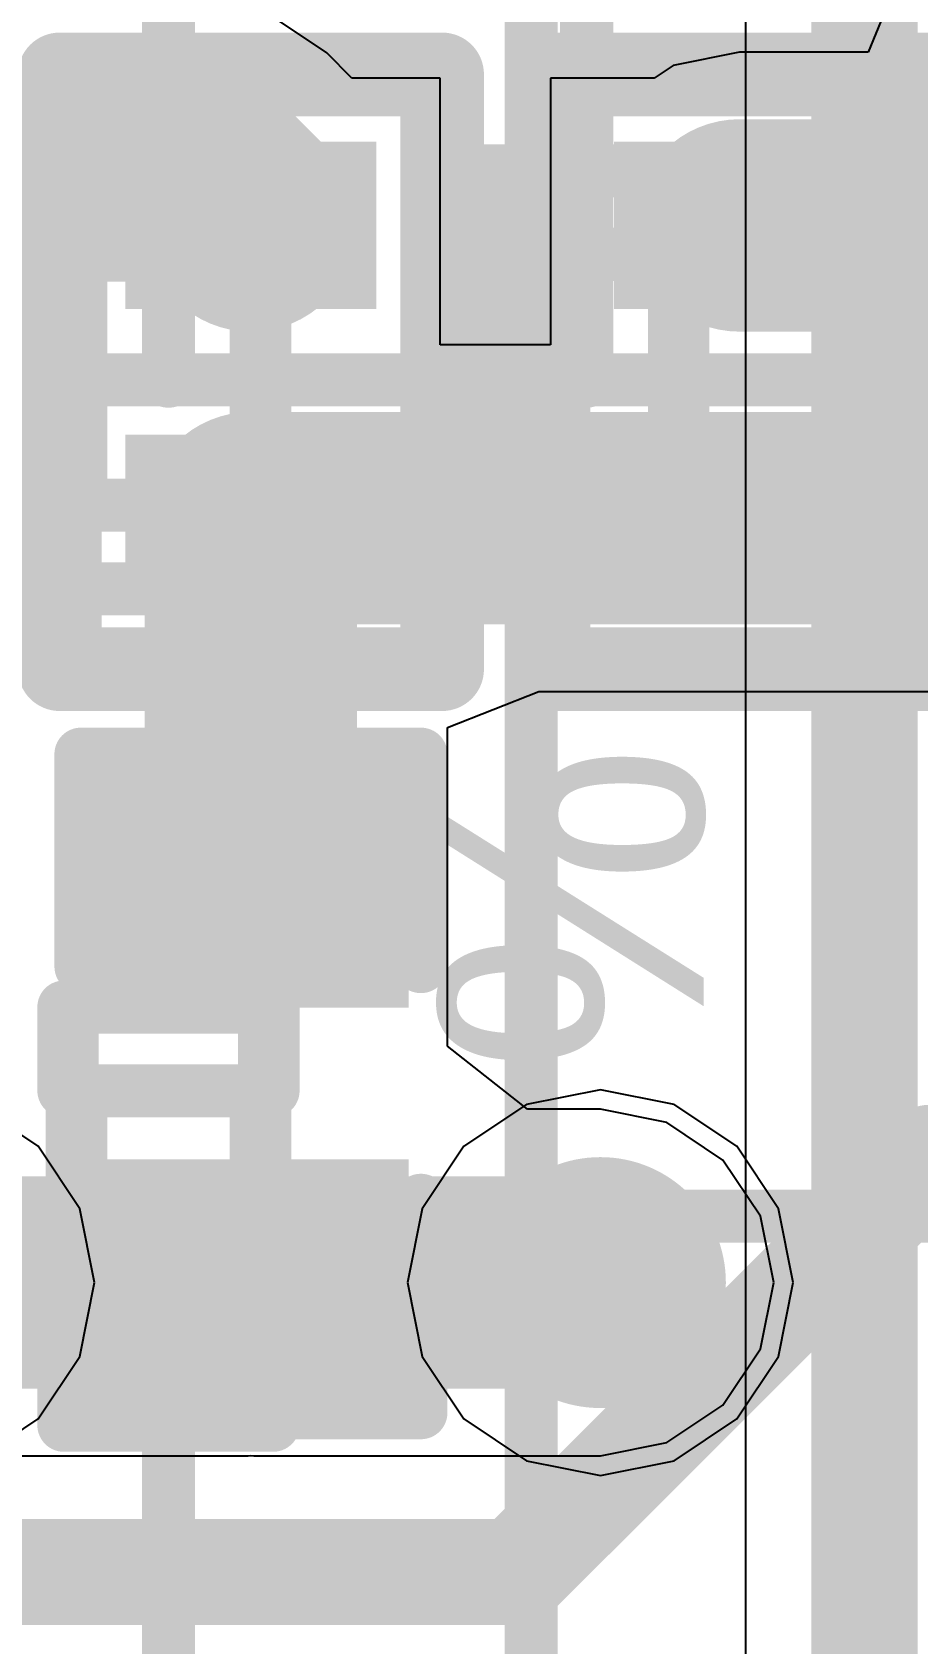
# Model space of a CAD drawing. Header units: millimetres. Extents: x -16 to 330, y -45 to 150.
# Drawn here: x 90.18 to 92.298, y 62.236 to 66.09 of the extents above; entities that cross this region are included whole.
import ezdxf

# ---------------------------------------------------------------- set-up
doc = ezdxf.new("R2010")
doc.units = ezdxf.units.MM
for name, color, linetype in [('BottomLayer', 5, 'Continuous'), ('BottomSolder', 6, 'Continuous'), ('DrillDrawing', 1, 'Continuous'), ('Mechanical13', 56, 'Continuous'), ('MidLayer1', 16, 'Continuous'), ('MidLayer2', 76, 'Continuous'), ('TopLayer', 1, 'Continuous'), ('TopOverlay', 2, 'Continuous'), ('TopPaste', 8, 'Continuous'), ('TopSolder', 216, 'Continuous'), ('ViaHoleLayer', 16, 'Continuous')]:
    doc.layers.add(name, color=color, linetype=linetype)
doc.styles.add('Arial', font='arial.ttf', dxfattribs={"height": 0.2})

# ---------------------------------------------------------------- blocks, each defined once
blk = doc.blocks.new('IND_0402_151')
at = {"layer": 'TopLayer'}
for points in [[(-0.55, 0.3), (-0.15, 0.3), (-0.15, -0.3), (-0.55, -0.3)], [(0.15, 0.3), (0.55, 0.3), (0.55, -0.3), (0.15, -0.3)]]:
    blk.add_hatch(color=1, dxfattribs=at).paths.add_polyline_path(points)
at = {"layer": 'TopPaste'}
for points in [[(-0.55, 0.3), (-0.15, 0.3), (-0.15, -0.3), (-0.55, -0.3)], [(0.15, 0.3), (0.55, 0.3), (0.55, -0.3), (0.15, -0.3)]]:
    blk.add_hatch(color=8, dxfattribs=at).paths.add_polyline_path(points)
at = {"layer": 'TopSolder'}
for points in [[(-0.55, 0.3), (-0.15, 0.3), (-0.15, -0.3), (-0.55, -0.3)], [(0.15, 0.3), (0.55, 0.3), (0.55, -0.3), (0.15, -0.3)]]:
    blk.add_hatch(color=216, dxfattribs=at).paths.add_polyline_path(points)
at = {"layer": 'TopOverlay', "const_width": 0.2}
for points in [[(-0.7112, 0.4572), (-0.7112, -0.4572)], [(-0.7112, 0.4572), (-0.3048, 0.4572)], [(-0.3048, 0.4572), (0.7112, 0.4572)], [(0.7112, 0.4572), (0.7112, -0.4572)], [(-0.7112, -0.4572), (-0.3048, -0.4572)], [(-0.3048, -0.4572), (0.7112, -0.4572)]]:
    blk.add_lwpolyline(points, dxfattribs=at)
at = {"layer": 'TopOverlay', "const_width": 0.1}
for points in [[(-0.7612, 0.4572, 1), (-0.6612, 0.4572, 1)], [(-0.7612, 0.4572, 1), (-0.6612, 0.4572, 1)], [(-0.3548, 0.4572, 1), (-0.2548, 0.4572, 1)], [(-0.3548, 0.4572, 1), (-0.2548, 0.4572, 1)], [(0.6612, 0.4572, 1), (0.7612, 0.4572, 1)], [(0.6612, 0.4572, 1), (0.7612, 0.4572, 1)], [(-0.7612, -0.4572, 1), (-0.6612, -0.4572, 1)], [(-0.7612, -0.4572, 1), (-0.6612, -0.4572, 1)], [(-0.3548, -0.4572, 1), (-0.2548, -0.4572, 1)], [(-0.3548, -0.4572, 1), (-0.2548, -0.4572, 1)], [(0.6612, -0.4572, 1), (0.7612, -0.4572, 1)], [(0.6612, -0.4572, 1), (0.7612, -0.4572, 1)]]:
    blk.add_lwpolyline(points, format="xyb", close=True, dxfattribs=at)
blk = doc.blocks.new('IND_0402_152')
at = {"layer": 'TopLayer'}
for points in [[(-0.55, 0.3), (-0.15, 0.3), (-0.15, -0.3), (-0.55, -0.3)], [(0.15, 0.3), (0.55, 0.3), (0.55, -0.3), (0.15, -0.3)]]:
    blk.add_hatch(color=1, dxfattribs=at).paths.add_polyline_path(points)
at = {"layer": 'TopPaste'}
for points in [[(-0.55, 0.3), (-0.15, 0.3), (-0.15, -0.3), (-0.55, -0.3)], [(0.15, 0.3), (0.55, 0.3), (0.55, -0.3), (0.15, -0.3)]]:
    blk.add_hatch(color=8, dxfattribs=at).paths.add_polyline_path(points)
at = {"layer": 'TopSolder'}
for points in [[(-0.55, 0.3), (-0.15, 0.3), (-0.15, -0.3), (-0.55, -0.3)], [(0.15, 0.3), (0.55, 0.3), (0.55, -0.3), (0.15, -0.3)]]:
    blk.add_hatch(color=216, dxfattribs=at).paths.add_polyline_path(points)
at = {"layer": 'TopOverlay', "const_width": 0.2}
for points in [[(-0.7112, 0.4572), (-0.7112, -0.4572)], [(-0.7112, 0.4572), (-0.3048, 0.4572)], [(-0.3048, 0.4572), (0.7112, 0.4572)], [(0.7112, 0.4572), (0.7112, -0.4572)], [(-0.7112, -0.4572), (-0.3048, -0.4572)], [(-0.3048, -0.4572), (0.7112, -0.4572)]]:
    blk.add_lwpolyline(points, dxfattribs=at)
at = {"layer": 'TopOverlay', "const_width": 0.1}
for points in [[(-0.7612, 0.4572, 1), (-0.6612, 0.4572, 1)], [(-0.7612, 0.4572, 1), (-0.6612, 0.4572, 1)], [(-0.3548, 0.4572, 1), (-0.2548, 0.4572, 1)], [(-0.3548, 0.4572, 1), (-0.2548, 0.4572, 1)], [(0.6612, 0.4572, 1), (0.7612, 0.4572, 1)], [(0.6612, 0.4572, 1), (0.7612, 0.4572, 1)], [(-0.7612, -0.4572, 1), (-0.6612, -0.4572, 1)], [(-0.7612, -0.4572, 1), (-0.6612, -0.4572, 1)], [(-0.3548, -0.4572, 1), (-0.2548, -0.4572, 1)], [(-0.3548, -0.4572, 1), (-0.2548, -0.4572, 1)], [(0.6612, -0.4572, 1), (0.7612, -0.4572, 1)], [(0.6612, -0.4572, 1), (0.7612, -0.4572, 1)]]:
    blk.add_lwpolyline(points, format="xyb", close=True, dxfattribs=at)
blk = doc.blocks.new('C___0402_180')
at = {"layer": 'TopLayer'}
for points in [[(-0.6985, -0.3175), (-0.6985, 0.3175), (-0.2413, 0.3175), (-0.2413, -0.3175)], [(0.2413, -0.3175), (0.2413, 0.3175), (0.6985, 0.3175), (0.6985, -0.3175)]]:
    blk.add_hatch(color=1, dxfattribs=at).paths.add_polyline_path(points)
at = {"layer": 'TopPaste'}
for points in [[(-0.6985, -0.3175), (-0.6985, 0.3175), (-0.2413, 0.3175), (-0.2413, -0.3175)], [(0.2413, -0.3175), (0.2413, 0.3175), (0.6985, 0.3175), (0.6985, -0.3175)]]:
    blk.add_hatch(color=8, dxfattribs=at).paths.add_polyline_path(points)
at = {"layer": 'TopSolder'}
for points in [[(-0.7585, -0.3775), (-0.7585, 0.3775), (-0.1813, 0.3775), (-0.1813, -0.3775)], [(0.1813, -0.3775), (0.1813, 0.3775), (0.7585, 0.3775), (0.7585, -0.3775)]]:
    blk.add_hatch(color=216, dxfattribs=at).paths.add_polyline_path(points)
at = {"layer": 'TopOverlay', "const_width": 0.127}
for points in [[(-0.7874, -0.4064), (-0.7874, 0.4064)], [(-0.2794, 0.4064), (-0.7874, 0.4064)], [(0.7874, 0.4064), (0.2794, 0.4064)], [(0.7874, -0.4064), (0.7874, 0.4064)], [(-0.2794, -0.4064), (-0.7874, -0.4064)], [(0.7874, -0.4064), (0.2794, -0.4064)]]:
    blk.add_lwpolyline(points, dxfattribs=at)
at = {"layer": 'TopOverlay', "const_width": 0.0635}
for points in [[(-0.8191, 0.4064, 1), (-0.7556, 0.4064, 1)], [(-0.8191, 0.4064, 1), (-0.7556, 0.4064, 1)], [(-0.3111, 0.4064, 1), (-0.2477, 0.4064, 1)], [(0.2477, 0.4064, 1), (0.3111, 0.4064, 1)], [(0.7556, 0.4064, 1), (0.8191, 0.4064, 1)], [(0.7556, 0.4064, 1), (0.8191, 0.4064, 1)], [(-0.8191, -0.4064, 1), (-0.7556, -0.4064, 1)], [(-0.8191, -0.4064, 1), (-0.7556, -0.4064, 1)], [(-0.3111, -0.4064, 1), (-0.2477, -0.4064, 1)], [(0.2477, -0.4064, 1), (0.3111, -0.4064, 1)], [(0.7556, -0.4064, 1), (0.8191, -0.4064, 1)], [(0.7556, -0.4064, 1), (0.8191, -0.4064, 1)]]:
    blk.add_lwpolyline(points, format="xyb", close=True, dxfattribs=at)

msp = doc.modelspace()

# ---------------------------------------------------------------- hatches: boundary and pattern name
at = {"layer": 'BottomLayer'}
h = msp.add_hatch(color=5, dxfattribs=at)
edge = h.paths.add_edge_path()
edge.add_arc((91.539, 63.1), 0.3, 0, 360)
at = {"layer": 'BottomSolder'}
h = msp.add_hatch(color=6, dxfattribs=at)
edge = h.paths.add_edge_path()
edge.add_arc((91.539, 63.1), 0.15, 0, 360)
at = {"layer": 'MidLayer1'}
h = msp.add_hatch(color=16, dxfattribs=at)
edge = h.paths.add_edge_path()
edge.add_arc((91.539, 63.1), 0.3, 0, 360)
at = {"layer": 'MidLayer2'}
h = msp.add_hatch(color=76, dxfattribs=at)
edge = h.paths.add_edge_path()
edge.add_arc((91.539, 63.1), 0.3, 0, 360)
at = {"layer": 'TopLayer'}
h = msp.add_hatch(color=1, dxfattribs=at)
edge = h.paths.add_edge_path()
edge.add_arc((91.539, 63.1), 0.3, 0, 360)
at = {"layer": 'TopSolder'}
h = msp.add_hatch(color=216, dxfattribs=at)
edge = h.paths.add_edge_path()
edge.add_arc((91.539, 63.1), 0.15, 0, 360)
at = {"layer": 'ViaHoleLayer'}
h = msp.add_hatch(color=16, dxfattribs=at)
edge = h.paths.add_edge_path()
edge.add_arc((91.539, 63.1), 0.15, 0, 360)

# ---------------------------------------------------------------- linework, layer by layer
at = {"layer": 'BottomLayer'}
msp.add_line((91.8857, 72.8158), (91.8857, 61.174), dxfattribs=at)
at = {"layer": 'BottomLayer', "const_width": 0.254}
msp.add_lwpolyline([(92.1706, 61.174), (92.1706, 72.8158)], dxfattribs=at)
at = {"layer": 'DrillDrawing', "const_width": 0.0508}
for points in [[(91.285, 63.1), (91.539, 63.354)], [(91.539, 63.354), (91.793, 63.1)], [(91.285, 63.1), (91.539, 62.846)], [(91.539, 62.846), (91.793, 63.1)]]:
    msp.add_lwpolyline(points, dxfattribs=at)
at = {"layer": 'DrillDrawing', "const_width": 0.0254}
for points in [[(91.5263, 63.354, 1), (91.5517, 63.354, 1)], [(91.5263, 63.354, 1), (91.5517, 63.354, 1)], [(91.2723, 63.1, 1), (91.2977, 63.1, 1)], [(91.2723, 63.1, 1), (91.2977, 63.1, 1)], [(91.7803, 63.1, 1), (91.8057, 63.1, 1)], [(91.7803, 63.1, 1), (91.8057, 63.1, 1)], [(91.5263, 62.846, 1), (91.5517, 62.846, 1)], [(91.5263, 62.846, 1), (91.5517, 62.846, 1)]]:
    msp.add_lwpolyline(points, format="xyb", close=True, dxfattribs=at)
at = {"layer": 'Mechanical13', "const_width": 0.127}
for points in [[(90.5062, 65.2588), (90.5062, 69.2312)], [(90.5062, 65.2588), (90.5062, 69.2312)], [(91.5062, 65.2588), (91.5062, 69.2312)], [(91.5062, 65.2588), (91.5062, 69.2312)], [(91.3737, 60.5088), (91.3737, 68.4535)], [(91.3737, 60.5088), (91.3737, 68.4535)], [(90.2562, 65.5588), (90.2562, 65.7588)], [(90.2562, 64.7588), (90.2562, 65.7588)], [(90.2762, 65.7588), (90.7362, 65.7588)], [(90.7362, 65.7588), (90.7562, 65.7588)], [(90.7362, 64.7588), (90.7362, 65.7588)], [(90.7562, 65.5588), (90.7562, 65.7588)], [(91.2562, 65.7588), (91.2762, 65.7588)], [(91.2562, 65.5588), (91.2562, 65.7588)], [(91.2762, 65.7588), (91.7362, 65.7588)], [(91.2762, 64.7588), (91.2762, 65.7588)], [(91.7362, 65.7588), (91.7562, 65.7588)], [(91.7362, 64.7588), (91.7362, 65.7588)], [(91.7562, 65.5588), (91.7562, 65.7588)], [(90.2562, 65.5588), (90.2762, 65.5588)], [(90.2762, 65.5588), (90.7362, 65.5588)], [(90.2962, 64.9588), (90.2962, 65.5588)], [(90.7162, 64.9588), (90.7162, 65.5588)], [(90.7362, 65.5588), (90.7562, 65.5588)], [(91.2562, 65.5588), (91.2762, 65.5588)], [(91.2762, 65.5588), (91.7362, 65.5588)], [(91.2962, 64.9588), (91.2962, 65.5588)], [(91.7162, 64.9588), (91.7162, 65.5588)], [(91.7362, 65.5588), (91.7562, 65.5588)], [(82.5615, 65.2588), (90.5062, 65.2588)], [(82.5615, 65.2588), (90.5062, 65.2588)], [(83.5615, 65.2588), (91.5062, 65.2588)], [(83.5615, 65.2588), (91.5062, 65.2588)], [(88.5062, 65.2588), (96.451, 65.2588)], [(88.5062, 65.2588), (96.451, 65.2588)], [(89.5062, 65.2588), (97.451, 65.2588)], [(89.5062, 65.2588), (97.451, 65.2588)], [(90.2562, 64.9588), (90.2762, 64.9588)], [(90.2562, 64.7588), (90.2562, 64.9588)], [(90.2762, 64.9588), (90.7362, 64.9588)], [(90.7362, 64.9588), (90.7562, 64.9588)], [(90.7562, 64.7588), (90.7562, 64.9588)], [(91.2562, 64.9588), (91.2762, 64.9588)], [(91.2562, 64.7588), (91.2562, 64.9588)], [(91.2762, 64.9588), (91.7362, 64.9588)], [(91.7362, 64.9588), (91.7562, 64.9588)], [(91.7562, 64.7588), (91.7562, 64.9588)], [(90.2562, 64.7588), (90.7362, 64.7588)], [(90.2562, 64.7588), (90.2762, 64.7588)], [(90.7362, 64.7588), (90.7562, 64.7588)], [(91.2562, 64.7588), (91.2762, 64.7588)], [(91.2762, 64.7588), (91.7362, 64.7588)], [(91.7362, 64.7588), (91.7562, 64.7588)], [(90.2562, 63.7588), (90.2762, 63.7588)], [(90.2562, 63.5588), (90.2562, 63.7588)], [(90.2762, 63.7588), (90.7362, 63.7588)], [(90.2762, 62.7588), (90.2762, 63.7588)], [(90.7362, 63.7588), (90.7562, 63.7588)], [(90.7362, 62.7588), (90.7362, 63.7588)], [(90.7562, 63.5588), (90.7562, 63.7588)], [(90.2562, 63.5588), (90.2762, 63.5588)], [(90.2762, 63.5588), (90.7362, 63.5588)], [(90.2962, 62.9588), (90.2962, 63.5588)], [(90.7162, 62.9588), (90.7162, 63.5588)], [(90.7362, 63.5588), (90.7562, 63.5588)], [(90.5062, 63.2588), (98.451, 63.2588)], [(90.5062, 63.2588), (98.451, 63.2588)], [(90.5062, 59.2864), (90.5062, 63.2588)], [(90.5062, 59.2864), (90.5062, 63.2588)], [(90.2562, 62.9588), (90.2762, 62.9588)], [(90.2562, 62.7588), (90.2562, 62.9588)], [(90.2762, 62.9588), (90.7362, 62.9588)], [(90.7362, 62.9588), (90.7562, 62.9588)], [(90.7562, 62.7588), (90.7562, 62.9588)], [(90.2562, 62.7588), (90.2762, 62.7588)], [(90.2762, 62.7588), (90.7362, 62.7588)], [(90.7362, 62.7588), (90.7562, 62.7588)]]:
    msp.add_lwpolyline(points, dxfattribs=at)
at = {"layer": 'Mechanical13'}
for points, const_width in [([(90.2245, 65.7588, 1), (90.288, 65.7588, 1)], 0.0635), ([(90.2245, 65.7588, 1), (90.288, 65.7588, 1)], 0.0635), ([(90.2445, 65.7588, 1), (90.308, 65.7588, 1)], 0.0635), ([(90.7045, 65.7588, 1), (90.768, 65.7588, 1)], 0.0635), ([(90.7045, 65.7588, 1), (90.768, 65.7588, 1)], 0.0635), ([(90.7045, 65.7588, 1), (90.768, 65.7588, 1)], 0.0635), ([(90.7245, 65.7588, 1), (90.788, 65.7588, 1)], 0.0635), ([(90.7245, 65.7588, 1), (90.788, 65.7588, 1)], 0.0635), ([(91.2245, 65.7588, 1), (91.288, 65.7588, 1)], 0.0635), ([(91.2245, 65.7588, 1), (91.288, 65.7588, 1)], 0.0635), ([(91.2445, 65.7588, 1), (91.308, 65.7588, 1)], 0.0635), ([(91.2445, 65.7588, 1), (91.308, 65.7588, 1)], 0.0635), ([(91.2445, 65.7588, 1), (91.308, 65.7588, 1)], 0.0635), ([(91.7045, 65.7588, 1), (91.768, 65.7588, 1)], 0.0635), ([(91.7045, 65.7588, 1), (91.768, 65.7588, 1)], 0.0635), ([(91.7045, 65.7588, 1), (91.768, 65.7588, 1)], 0.0635), ([(91.7245, 65.7588, 1), (91.788, 65.7588, 1)], 0.0635), ([(91.7245, 65.7588, 1), (91.788, 65.7588, 1)], 0.0635), ([(90.2245, 65.5588, 1), (90.288, 65.5588, 1)], 0.0635), ([(90.2245, 65.5588, 1), (90.288, 65.5588, 1)], 0.0635), ([(90.2445, 65.5588, 1), (90.308, 65.5588, 1)], 0.0635), ([(90.2445, 65.5588, 1), (90.308, 65.5588, 1)], 0.0635), ([(90.2645, 65.5588, 1), (90.328, 65.5588, 1)], 0.0635), ([(90.6845, 65.5588, 1), (90.748, 65.5588, 1)], 0.0635), ([(90.7045, 65.5588, 1), (90.768, 65.5588, 1)], 0.0635), ([(90.7045, 65.5588, 1), (90.768, 65.5588, 1)], 0.0635), ([(90.7245, 65.5588, 1), (90.788, 65.5588, 1)], 0.0635), ([(90.7245, 65.5588, 1), (90.788, 65.5588, 1)], 0.0635), ([(91.2245, 65.5588, 1), (91.288, 65.5588, 1)], 0.0635), ([(91.2245, 65.5588, 1), (91.288, 65.5588, 1)], 0.0635), ([(91.2445, 65.5588, 1), (91.308, 65.5588, 1)], 0.0635), ([(91.2445, 65.5588, 1), (91.308, 65.5588, 1)], 0.0635), ([(91.2645, 65.5588, 1), (91.328, 65.5588, 1)], 0.0635), ([(91.6845, 65.5588, 1), (91.748, 65.5588, 1)], 0.0635), ([(91.7045, 65.5588, 1), (91.768, 65.5588, 1)], 0.0635), ([(91.7045, 65.5588, 1), (91.768, 65.5588, 1)], 0.0635), ([(91.7245, 65.5588, 1), (91.788, 65.5588, 1)], 0.0635), ([(91.7245, 65.5588, 1), (91.788, 65.5588, 1)], 0.0635), ([(90.5094, 65.2588, 1), (90.5031, 65.2588, 1)], 0.127), ([(90.5094, 65.2588, 1), (90.5031, 65.2588, 1)], 0.127), ([(90.4713, 65.2588, 1), (90.5348, 65.2588, 1)], 0.0635), ([(90.4713, 65.2588, 1), (90.5348, 65.2588, 1)], 0.0635), ([(90.4745, 65.2588, 1), (90.538, 65.2588, 1)], 0.0635), ([(90.4745, 65.2588, 1), (90.538, 65.2588, 1)], 0.0635), ([(90.4745, 65.2588, 1), (90.538, 65.2588, 1)], 0.0635), ([(90.4745, 65.2588, 1), (90.538, 65.2588, 1)], 0.0635), ([(90.4777, 65.2588, 1), (90.5412, 65.2588, 1)], 0.0635), ([(90.4777, 65.2588, 1), (90.5412, 65.2588, 1)], 0.0635), ([(91.5094, 65.2588, 1), (91.5031, 65.2588, 1)], 0.127), ([(91.5094, 65.2588, 1), (91.5031, 65.2588, 1)], 0.127), ([(91.4713, 65.2588, 1), (91.5348, 65.2588, 1)], 0.0635), ([(91.4713, 65.2588, 1), (91.5348, 65.2588, 1)], 0.0635), ([(91.4745, 65.2588, 1), (91.538, 65.2588, 1)], 0.0635), ([(91.4745, 65.2588, 1), (91.538, 65.2588, 1)], 0.0635), ([(91.4745, 65.2588, 1), (91.538, 65.2588, 1)], 0.0635), ([(91.4745, 65.2588, 1), (91.538, 65.2588, 1)], 0.0635), ([(91.4777, 65.2588, 1), (91.5412, 65.2588, 1)], 0.0635), ([(91.4777, 65.2588, 1), (91.5412, 65.2588, 1)], 0.0635), ([(90.2245, 64.9588, 1), (90.288, 64.9588, 1)], 0.0635), ([(90.2245, 64.9588, 1), (90.288, 64.9588, 1)], 0.0635), ([(90.2445, 64.9588, 1), (90.308, 64.9588, 1)], 0.0635), ([(90.2445, 64.9588, 1), (90.308, 64.9588, 1)], 0.0635), ([(90.2645, 64.9588, 1), (90.328, 64.9588, 1)], 0.0635), ([(90.6845, 64.9588, 1), (90.748, 64.9588, 1)], 0.0635), ([(90.7045, 64.9588, 1), (90.768, 64.9588, 1)], 0.0635), ([(90.7045, 64.9588, 1), (90.768, 64.9588, 1)], 0.0635), ([(90.7245, 64.9588, 1), (90.788, 64.9588, 1)], 0.0635), ([(90.7245, 64.9588, 1), (90.788, 64.9588, 1)], 0.0635), ([(91.2245, 64.9588, 1), (91.288, 64.9588, 1)], 0.0635), ([(91.2245, 64.9588, 1), (91.288, 64.9588, 1)], 0.0635), ([(91.2445, 64.9588, 1), (91.308, 64.9588, 1)], 0.0635), ([(91.2445, 64.9588, 1), (91.308, 64.9588, 1)], 0.0635), ([(91.2645, 64.9588, 1), (91.328, 64.9588, 1)], 0.0635), ([(91.6845, 64.9588, 1), (91.748, 64.9588, 1)], 0.0635), ([(91.7045, 64.9588, 1), (91.768, 64.9588, 1)], 0.0635), ([(91.7045, 64.9588, 1), (91.768, 64.9588, 1)], 0.0635), ([(91.7245, 64.9588, 1), (91.788, 64.9588, 1)], 0.0635), ([(91.7245, 64.9588, 1), (91.788, 64.9588, 1)], 0.0635), ([(90.2245, 64.7588, 1), (90.288, 64.7588, 1)], 0.0635), ([(90.2245, 64.7588, 1), (90.288, 64.7588, 1)], 0.0635), ([(90.2245, 64.7588, 1), (90.288, 64.7588, 1)], 0.0635), ([(90.2245, 64.7588, 1), (90.288, 64.7588, 1)], 0.0635), ([(90.2445, 64.7588, 1), (90.308, 64.7588, 1)], 0.0635), ([(90.7045, 64.7588, 1), (90.768, 64.7588, 1)], 0.0635), ([(90.7045, 64.7588, 1), (90.768, 64.7588, 1)], 0.0635), ([(90.7045, 64.7588, 1), (90.768, 64.7588, 1)], 0.0635), ([(90.7245, 64.7588, 1), (90.788, 64.7588, 1)], 0.0635), ([(90.7245, 64.7588, 1), (90.788, 64.7588, 1)], 0.0635), ([(91.2245, 64.7588, 1), (91.288, 64.7588, 1)], 0.0635), ([(91.2245, 64.7588, 1), (91.288, 64.7588, 1)], 0.0635), ([(91.2445, 64.7588, 1), (91.308, 64.7588, 1)], 0.0635), ([(91.2445, 64.7588, 1), (91.308, 64.7588, 1)], 0.0635), ([(91.2445, 64.7588, 1), (91.308, 64.7588, 1)], 0.0635), ([(91.7045, 64.7588, 1), (91.768, 64.7588, 1)], 0.0635), ([(91.7045, 64.7588, 1), (91.768, 64.7588, 1)], 0.0635), ([(91.7045, 64.7588, 1), (91.768, 64.7588, 1)], 0.0635), ([(91.7245, 64.7588, 1), (91.788, 64.7588, 1)], 0.0635), ([(91.7245, 64.7588, 1), (91.788, 64.7588, 1)], 0.0635), ([(90.2245, 63.7588, 1), (90.288, 63.7588, 1)], 0.0635), ([(90.2245, 63.7588, 1), (90.288, 63.7588, 1)], 0.0635), ([(90.2445, 63.7588, 1), (90.308, 63.7588, 1)], 0.0635), ([(90.2445, 63.7588, 1), (90.308, 63.7588, 1)], 0.0635), ([(90.2445, 63.7588, 1), (90.308, 63.7588, 1)], 0.0635), ([(90.7045, 63.7588, 1), (90.768, 63.7588, 1)], 0.0635), ([(90.7045, 63.7588, 1), (90.768, 63.7588, 1)], 0.0635), ([(90.7045, 63.7588, 1), (90.768, 63.7588, 1)], 0.0635), ([(90.7245, 63.7588, 1), (90.788, 63.7588, 1)], 0.0635), ([(90.7245, 63.7588, 1), (90.788, 63.7588, 1)], 0.0635), ([(90.2245, 63.5588, 1), (90.288, 63.5588, 1)], 0.0635), ([(90.2245, 63.5588, 1), (90.288, 63.5588, 1)], 0.0635), ([(90.2445, 63.5588, 1), (90.308, 63.5588, 1)], 0.0635), ([(90.2445, 63.5588, 1), (90.308, 63.5588, 1)], 0.0635), ([(90.2645, 63.5588, 1), (90.328, 63.5588, 1)], 0.0635), ([(90.6845, 63.5588, 1), (90.748, 63.5588, 1)], 0.0635), ([(90.7045, 63.5588, 1), (90.768, 63.5588, 1)], 0.0635), ([(90.7045, 63.5588, 1), (90.768, 63.5588, 1)], 0.0635), ([(90.7245, 63.5588, 1), (90.788, 63.5588, 1)], 0.0635), ([(90.7245, 63.5588, 1), (90.788, 63.5588, 1)], 0.0635), ([(90.5094, 63.2588, 1), (90.5031, 63.2588, 1)], 0.127), ([(90.5094, 63.2588, 1), (90.5031, 63.2588, 1)], 0.127), ([(90.4713, 63.2588, 1), (90.5348, 63.2588, 1)], 0.0635), ([(90.4713, 63.2588, 1), (90.5348, 63.2588, 1)], 0.0635), ([(90.4745, 63.2588, 1), (90.538, 63.2588, 1)], 0.0635), ([(90.4745, 63.2588, 1), (90.538, 63.2588, 1)], 0.0635), ([(90.4745, 63.2588, 1), (90.538, 63.2588, 1)], 0.0635), ([(90.4745, 63.2588, 1), (90.538, 63.2588, 1)], 0.0635), ([(90.4777, 63.2588, 1), (90.5412, 63.2588, 1)], 0.0635), ([(90.4777, 63.2588, 1), (90.5412, 63.2588, 1)], 0.0635), ([(90.2245, 62.9588, 1), (90.288, 62.9588, 1)], 0.0635), ([(90.2245, 62.9588, 1), (90.288, 62.9588, 1)], 0.0635), ([(90.2445, 62.9588, 1), (90.308, 62.9588, 1)], 0.0635), ([(90.2445, 62.9588, 1), (90.308, 62.9588, 1)], 0.0635), ([(90.2645, 62.9588, 1), (90.328, 62.9588, 1)], 0.0635), ([(90.6845, 62.9588, 1), (90.748, 62.9588, 1)], 0.0635), ([(90.7045, 62.9588, 1), (90.768, 62.9588, 1)], 0.0635), ([(90.7045, 62.9588, 1), (90.768, 62.9588, 1)], 0.0635), ([(90.7245, 62.9588, 1), (90.788, 62.9588, 1)], 0.0635), ([(90.7245, 62.9588, 1), (90.788, 62.9588, 1)], 0.0635), ([(90.2245, 62.7588, 1), (90.288, 62.7588, 1)], 0.0635), ([(90.2245, 62.7588, 1), (90.288, 62.7588, 1)], 0.0635), ([(90.2445, 62.7588, 1), (90.308, 62.7588, 1)], 0.0635), ([(90.2445, 62.7588, 1), (90.308, 62.7588, 1)], 0.0635), ([(90.2445, 62.7588, 1), (90.308, 62.7588, 1)], 0.0635), ([(90.7045, 62.7588, 1), (90.768, 62.7588, 1)], 0.0635), ([(90.7045, 62.7588, 1), (90.768, 62.7588, 1)], 0.0635), ([(90.7045, 62.7588, 1), (90.768, 62.7588, 1)], 0.0635), ([(90.7245, 62.7588, 1), (90.788, 62.7588, 1)], 0.0635), ([(90.7245, 62.7588, 1), (90.788, 62.7588, 1)], 0.0635)]:
    msp.add_lwpolyline(points, format="xyb", close=True, dxfattribs=dict(at, const_width=const_width))
at = {"layer": 'MidLayer1'}
for p, q in [((91.539, 63.5613), (91.3624, 63.5262)), ((91.7155, 63.5262), (91.539, 63.5613)), ((91.3624, 63.5262), (91.2128, 63.4262)), ((91.8651, 63.4262), (91.7155, 63.5262)), ((90.1943, 63.4262), (90.1124, 63.4809)), ((90.2943, 63.2765), (90.1943, 63.4262)), ((91.2128, 63.4262), (91.1128, 63.2765)), ((91.9651, 63.2765), (91.8651, 63.4262)), ((90.3294, 63.1), (90.2943, 63.2765)), ((91.1128, 63.2765), (91.0777, 63.1)), ((92.0002, 63.1), (91.9651, 63.2765)), ((90.2943, 62.9235), (90.3294, 63.1)), ((91.0777, 63.1), (91.1128, 62.9235)), ((91.9651, 62.9235), (92.0002, 63.1)), ((90.1943, 62.7738), (90.2943, 62.9235)), ((91.1128, 62.9235), (91.2128, 62.7738)), ((91.8651, 62.7738), (91.9651, 62.9235)), ((90.0447, 62.6739), (90.1943, 62.7738)), ((91.2128, 62.7738), (91.3624, 62.6739)), ((91.7155, 62.6739), (91.8651, 62.7738)), ((91.3624, 62.6739), (91.539, 62.6387)), ((91.539, 62.6387), (91.7155, 62.6739))]:
    msp.add_line(p, q, dxfattribs=at)
at = {"layer": 'TopLayer'}
for p, q in [((92.2841, 66.2964), (92.1789, 66.0424)), ((90.8845, 66.0409), (90.7501, 66.1307)), ((90.945, 65.9804), (90.8845, 66.0409)), ((91.8718, 66.0424), (91.7132, 66.0108)), ((92.1789, 66.0424), (91.8718, 66.0424)), ((91.1558, 65.9804), (90.945, 65.9804)), ((91.1558, 65.3424), (91.1558, 65.9804)), ((91.6677, 65.9804), (91.4194, 65.9804)), ((91.4194, 65.9804), (91.4194, 65.3424)), ((91.7132, 66.0108), (91.6677, 65.9804)), ((91.4194, 65.3424), (91.1558, 65.3424)), ((91.1733, 64.4271), (91.3914, 64.5136)), ((91.3914, 64.5136), (92.3805, 64.5136)), ((91.1733, 63.7684), (91.1733, 64.4271)), ((91.1733, 63.6651), (91.1733, 63.7684)), ((91.3649, 63.5144), (91.1733, 63.6651)), ((91.539, 63.5144), (91.3649, 63.5144)), ((91.6975, 63.4828), (91.539, 63.5144)), ((91.832, 63.393), (91.6975, 63.4828)), ((91.9218, 63.2586), (91.832, 63.393)), ((91.9533, 63.1), (91.9218, 63.2586)), ((91.9218, 62.9414), (91.9533, 63.1)), ((91.832, 62.807), (91.9218, 62.9414)), ((91.6975, 62.7172), (91.832, 62.807)), ((91.539, 62.6856), (91.6975, 62.7172)), ((89.8681, 62.6856), (90.6971, 62.6856)), ((90.6971, 62.6856), (90.7035, 62.6869)), ((90.7035, 62.6869), (90.71, 62.6856)), ((90.71, 62.6856), (91.539, 62.6856))]:
    msp.add_line(p, q, dxfattribs=at)
for points, const_width in [([(89.6056, 65.7479), (90.5915, 65.7479)], 0.508), ([(90.5915, 65.7479), (90.7034, 65.636)], 0.508), ([(90.7034, 65.628), (90.7034, 65.636)], 0.508), ([(91.8718, 65.628), (92.8243, 65.628)], 0.508), ([(91.8718, 65.628), (91.8873, 65.6435)], 0.254), ([(90.7034, 64.92), (90.7114, 64.928)], 0.508), ([(90.7034, 64.92), (90.7034, 64.928)], 0.508), ([(90.7034, 64.0461), (90.7034, 64.92)], 0.508), ([(90.7114, 64.928), (91.8718, 64.928)], 0.508), ([(91.8718, 64.928), (92.5521, 64.928)], 0.508), ([(89.8681, 63.1), (90.6971, 63.1)], 0.508), ([(90.71, 63.1), (91.539, 63.1)], 0.508)]:
    msp.add_lwpolyline(points, dxfattribs=dict(at, const_width=const_width))
for points, const_width in [([(90.4645, 65.7479, 1), (90.7185, 65.7479, 1)], 0.254), ([(90.4645, 65.7479, 1), (90.7185, 65.7479, 1)], 0.254), ([(90.5764, 65.636, 1), (90.8304, 65.636, 1)], 0.254), ([(90.5764, 65.636, 1), (90.8304, 65.636, 1)], 0.254), ([(90.5764, 65.628, 1), (90.8304, 65.628, 1)], 0.254), ([(91.7448, 65.628, 1), (91.9988, 65.628, 1)], 0.254), ([(91.8083, 65.628, 1), (91.9353, 65.628, 1)], 0.127), ([(91.8238, 65.6435, 1), (91.9508, 65.6435, 1)], 0.127), ([(90.5764, 64.928, 1), (90.8304, 64.928, 1)], 0.254), ([(90.5764, 64.92, 1), (90.8304, 64.92, 1)], 0.254), ([(90.5764, 64.92, 1), (90.8304, 64.92, 1)], 0.254), ([(90.5764, 64.92, 1), (90.8304, 64.92, 1)], 0.254), ([(90.5844, 64.928, 1), (90.8384, 64.928, 1)], 0.254), ([(90.5844, 64.928, 1), (90.8384, 64.928, 1)], 0.254), ([(91.7448, 64.928, 1), (91.9988, 64.928, 1)], 0.254), ([(91.7448, 64.928, 1), (91.9988, 64.928, 1)], 0.254), ([(90.5764, 64.0461, 1), (90.8304, 64.0461, 1)], 0.254), ([(90.5701, 63.1, 1), (90.8241, 63.1, 1)], 0.254), ([(90.583, 63.1, 1), (90.837, 63.1, 1)], 0.254), ([(91.412, 63.1, 1), (91.666, 63.1, 1)], 0.254)]:
    msp.add_lwpolyline(points, format="xyb", close=True, dxfattribs=dict(at, const_width=const_width))
at = {"layer": 'TopOverlay', "const_width": 0.254}
for points in [[(91.3384, 62.4078), (92.329, 63.3984)], [(88.6714, 62.4078), (90.2462, 62.4078)], [(90.2462, 62.4078), (91.3384, 62.4078)]]:
    msp.add_lwpolyline(points, dxfattribs=at)
at = {"layer": 'TopOverlay', "const_width": 0.127}
for points in [[(92.2655, 63.3984, 1), (92.3925, 63.3984, 1)], [(90.1827, 62.4078, 1), (90.3097, 62.4078, 1)], [(90.1827, 62.4078, 1), (90.3097, 62.4078, 1)], [(91.2749, 62.4078, 1), (91.4019, 62.4078, 1)], [(91.2749, 62.4078, 1), (91.4019, 62.4078, 1)]]:
    msp.add_lwpolyline(points, format="xyb", close=True, dxfattribs=at)

# ---------------------------------------------------------------- block references
for name, p, rotation in [('IND_0402_151', (90.7034, 65.278), 90), ('IND_0402_152', (91.8718, 65.278), 90), ('C___0402_180', (90.7034, 63.5762), 270)]:
    msp.add_blockref(name, p, dxfattribs=dict(rotation=rotation))

# ---------------------------------------------------------------- texts
at = {"layer": 'TopOverlay', "style": 'Arial'}
msp.add_text('%', height=0.635, rotation=270, dxfattribs=at).set_placement((91.1513, 64.389))

doc.saveas('drawing.dxf')
